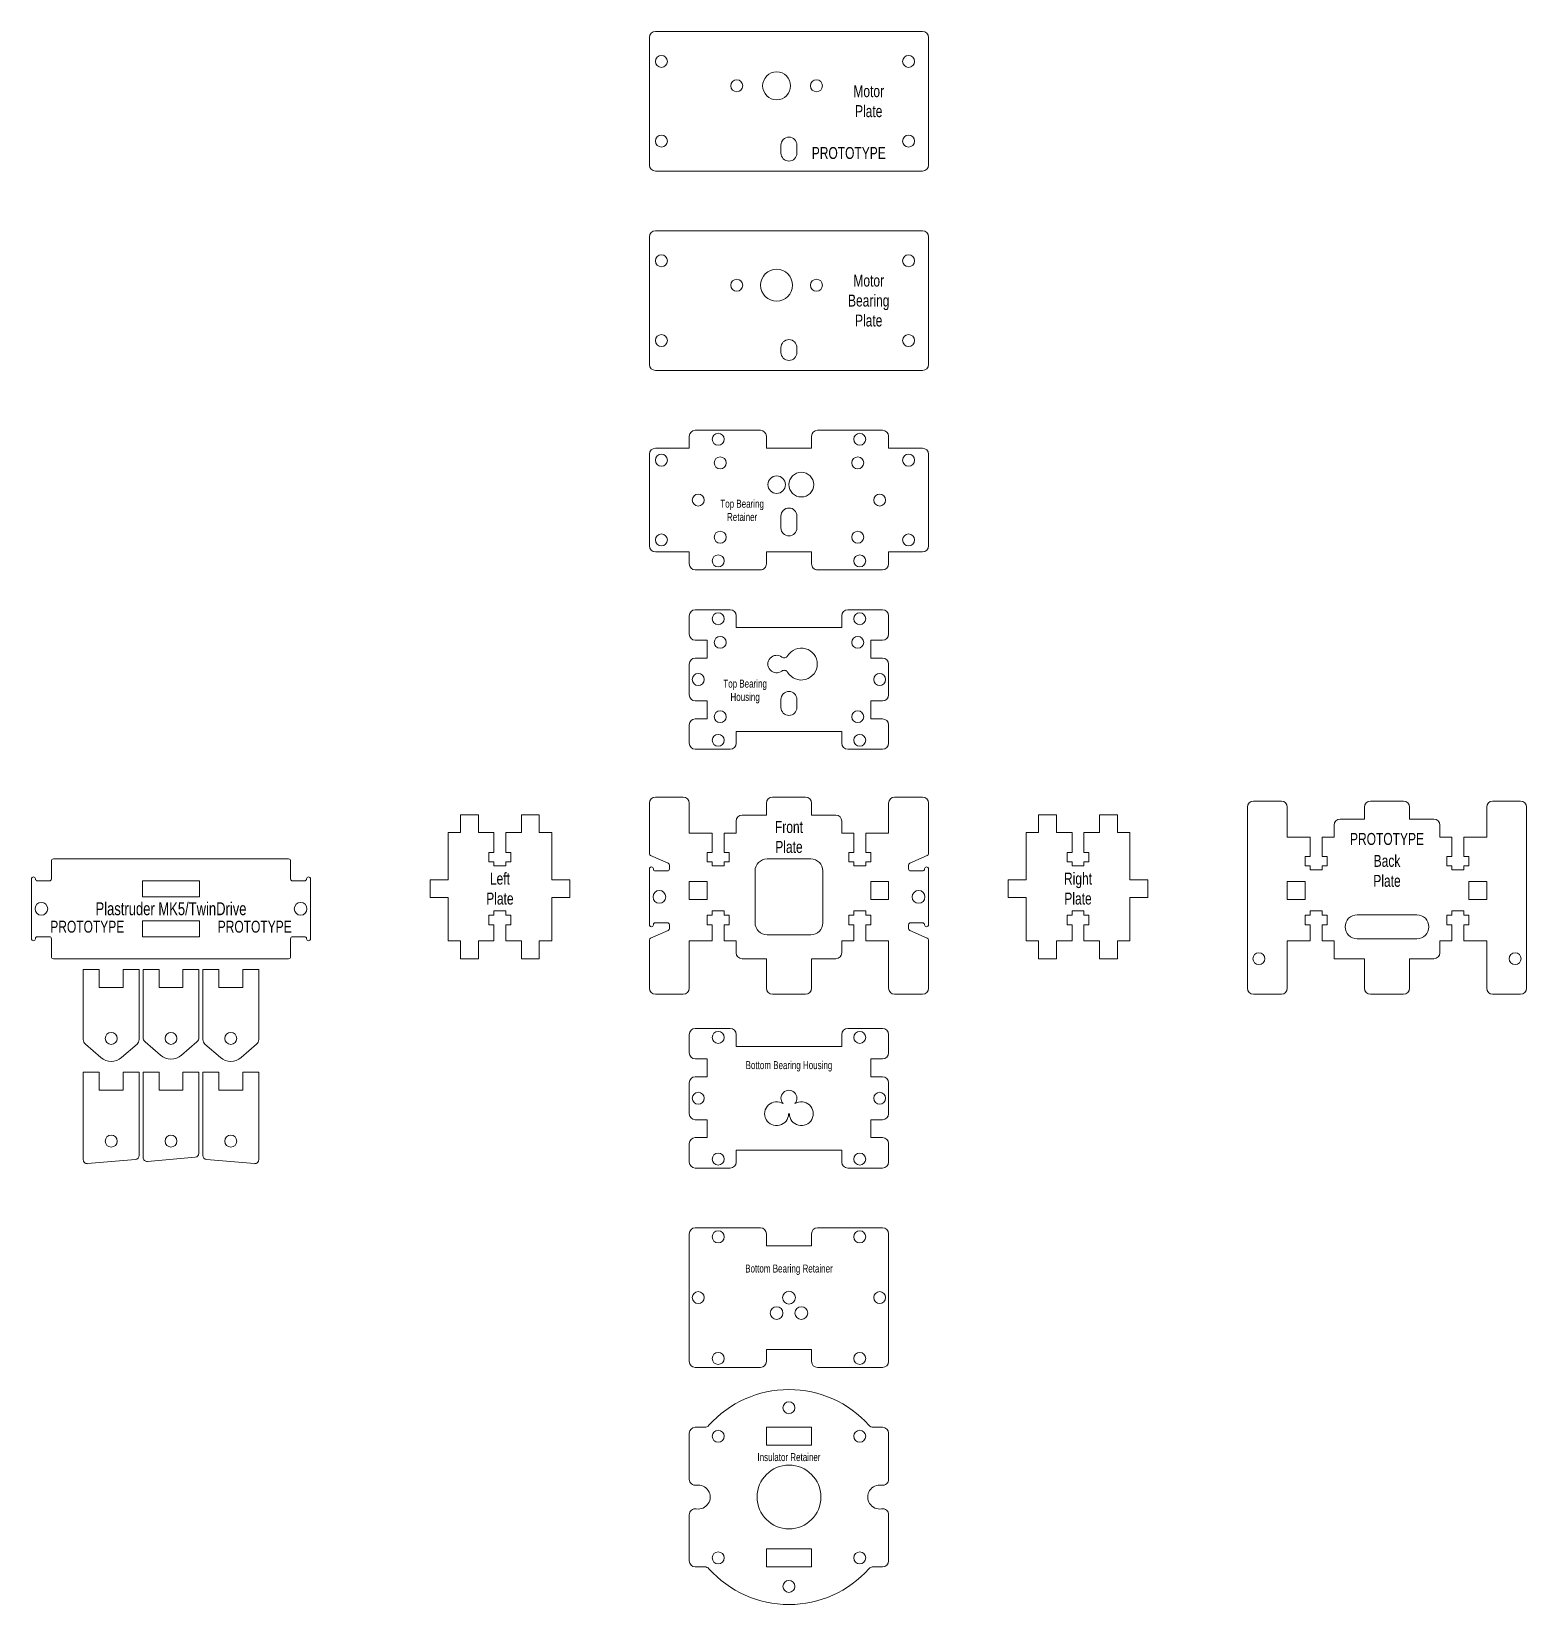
# Model space of a CAD drawing. Header units: millimetres. Extents: x -190 to 185, y -182 to 212.
import ezdxf

# ---------------------------------------------------------------- set-up
doc = ezdxf.new("R2010")
doc.units = ezdxf.units.MM
doc.layers.get('0').update_dxf_attribs({"linetype": 'CONTINUOUS', "lineweight": 0, "true_color": 0x000000})
for name, color, linetype, lineweight, true_color in [('Back Plate', 7, 'CONTINUOUS', 0, 0x000000), ('Bottom Bearing Housing', 7, 'CONTINUOUS', 0, 0x000000), ('Bottom Bearing Retainer', 7, 'CONTINUOUS', 0, 0x000000), ('Front Plate', 7, 'CONTINUOUS', 0, 0x000000), ('Idler Fork', 7, 'CONTINUOUS', 0, 0x000000), ('Insulator Retainer', 7, 'CONTINUOUS', 0, 0x000000), ('Left Plate', 7, 'CONTINUOUS', 0, 0x000000), ('Motor Plate', 7, 'CONTINUOUS', 0, 0x000000), ('Pressure Plate', 7, 'CONTINUOUS', 0, 0x000000), ('Right Plate', 7, 'CONTINUOUS', 0, 0x000000), ('Text', 1, 'CONTINUOUS', 0, 0xff0000), ('Top Bearing Housing', 7, 'CONTINUOUS', 0, 0x000000), ('Top Bearing Retainer', 7, 'CONTINUOUS', 0, 0x000000)]:
    doc.layers.add(name, color=color, linetype=linetype, lineweight=lineweight, true_color=true_color)
doc.styles.get("Standard").update_dxf_attribs({"font": 'txt', "width": 0.75})

msp = doc.modelspace()

# ---------------------------------------------------------------- linework, layer by layer
for centre in [(117.86, -20), (182.14, -20)]:
    msp.add_circle(centre, 1.5)
at = {"layer": 'Back Plate'}
for p, q in [((115, 18), (115, -27.4)), ((123.5, 19.5), (116.5, 19.5)), ((125, 10.5), (125, 18)), ((175, 18), (175, 10.5)), ((183.5, 19.5), (176.5, 19.5)), ((185, -27.4), (185, 18)), ((130.75, 10.5), (125, 10.5)), ((130.75, 10.5), (130.75, 5.65)), ((133.75, 10.5), (133.75, 5.65)), ((166.25, 10.5), (166.25, 5.65)), ((169.25, 10.5), (169.25, 5.65)), ((175, 10.5), (169.25, 10.5)), ((129.5, 5.65), (129.5, 3.25)), ((130.75, 5.65), (129.5, 5.65)), ((135, 5.65), (133.75, 5.65)), ((135, 5.65), (135, 3.25)), ((165, 5.65), (165, 3.25)), ((166.25, 5.65), (165, 5.65)), ((170.5, 5.65), (169.25, 5.65)), ((170.5, 5.65), (170.5, 3.25)), ((130.75, 3.25), (129.5, 3.25)), ((130.75, 3.25), (130.75, 2.25)), ((133.75, 2.25), (130.75, 2.25)), ((135, 3.25), (133.75, 3.25)), ((133.75, 3.25), (133.75, 2.25)), ((166.25, 3.25), (165, 3.25)), ((166.25, 3.25), (166.25, 2.25)), ((169.25, 2.25), (166.25, 2.25)), ((170.5, 3.25), (169.25, 3.25)), ((169.25, 3.25), (169.25, 2.25)), ((129.5, -0.62), (125, -0.62)), ((125, -0.62), (125, -5.13)), ((129.5, -0.62), (129.5, -5.13)), ((175, -0.62), (170.5, -0.62)), ((170.5, -0.62), (170.5, -5.13)), ((175, -0.62), (175, -5.13)), ((129.5, -5.13), (125, -5.13)), ((175, -5.13), (170.5, -5.13)), ((129.5, -9.1), (129.5, -11.5)), ((130.75, -9.1), (129.5, -9.1)), ((130.75, -11.5), (129.5, -11.5)), ((130.75, -8), (130.75, -9.1)), ((133.75, -8), (130.75, -8)), ((130.75, -11.5), (130.75, -15.5)), ((133.75, -8), (133.75, -9.1)), ((135, -9.1), (133.75, -9.1)), ((135, -11.5), (133.75, -11.5)), ((133.75, -11.5), (133.75, -15.5)), ((135, -9.1), (135, -11.5)), ((165, -9.1), (165, -11.5)), ((166.25, -9.1), (165, -9.1)), ((166.25, -11.5), (165, -11.5)), ((166.25, -8), (166.25, -9.1)), ((169.25, -8), (166.25, -8)), ((166.25, -11.5), (166.25, -15.5)), ((169.25, -8), (169.25, -9.1)), ((170.5, -9.1), (169.25, -9.1)), ((170.5, -11.5), (169.25, -11.5)), ((169.25, -11.5), (169.25, -15.5)), ((170.5, -9.1), (170.5, -11.5)), ((130.75, -15.5), (125, -15.5)), ((125, -27.4), (125, -15.5)), ((136.75, -15.5), (133.75, -15.5)), ((136.75, -15.5), (136.75, -20)), ((166.25, -15.5), (163.25, -15.5)), ((163.25, -15.5), (163.25, -18.5)), ((175, -15.5), (169.25, -15.5)), ((175, -15.5), (175, -27.4)), ((144.33, -20), (136.75, -20)), ((144.33, -20), (144.33, -27.4)), ((161.75, -20), (155.67, -20)), ((155.67, -20), (155.67, -27.4)), ((116.5, -28.9), (123.5, -28.9)), ((154.17, -28.9), (145.83, -28.9)), ((176.5, -28.9), (183.5, -28.9))]:
    msp.add_line(p, q, dxfattribs=at)
for centre, start, end in [((116.5, 18), 90, 180), ((123.5, 18), 0, 90), ((176.5, 18), 90, 180), ((183.5, 18), 0, 90), ((161.75, -18.5), 270, 0), ((116.5, -27.4), 180, 270), ((123.5, -27.4), 270, 0), ((145.83, -27.4), 180, 270), ((154.17, -27.4), 270, 0), ((176.5, -27.4), 180, 270), ((183.5, -27.4), 270, 0)]:
    msp.add_arc(centre, 1.5, start, end, dxfattribs=at)
at = {"layer": 'Bottom Bearing Housing'}
for p, q in [((-25, -39), (-25, -43.63)), ((-23.5, -37.5), (-14.75, -37.5)), ((-13.25, -39), (-13.25, -42)), ((13.25, -39), (13.25, -42)), ((14.75, -37.5), (23.5, -37.5)), ((25, -39), (25, -43.63)), ((-13.25, -42), (13.25, -42)), ((-5.67, -42), (5.67, -42)), ((-23.5, -45.13), (-20.5, -45.13)), ((-20.5, -45.13), (-20.5, -49.63)), ((20.5, -45.13), (20.5, -49.63)), ((23.5, -45.13), (20.5, -45.13)), ((-25, -51.13), (-25, -58.88)), ((-20.5, -49.63), (-23.5, -49.63)), ((20.5, -49.63), (23.5, -49.63)), ((25, -51.13), (25, -58.88)), ((-20.5, -60.38), (-23.5, -60.38)), ((-20.5, -64.88), (-20.5, -60.38)), ((20.5, -64.88), (20.5, -60.38)), ((20.5, -60.38), (23.5, -60.38)), ((-25, -66.38), (-25, -71)), ((-23.5, -64.88), (-20.5, -64.88)), ((23.5, -64.88), (20.5, -64.88)), ((25, -66.38), (25, -71)), ((-13.25, -68), (13.25, -68)), ((-13.25, -71), (-13.25, -68)), ((13.25, -68), (13.25, -71)), ((-23.5, -72.5), (-14.75, -72.5)), ((14.75, -72.5), (23.5, -72.5))]:
    msp.add_line(p, q, dxfattribs=at)
for centre in [(-17.75, -39.75), (17.75, -39.75), (-22.75, -55), (22.75, -55), (-17.75, -70.25), (17.75, -70.25)]:
    msp.add_circle(centre, 1.5, dxfattribs=at)
for centre, radius, start, end in [((-23.5, -39), 1.5, 90, 180), ((-14.75, -39), 1.5, 0, 90), ((14.75, -39), 1.5, 90, 180), ((23.5, -39), 1.5, 0, 90), ((-23.5, -43.63), 1.5, 180, 270), ((23.5, -43.63), 1.5, 270, 0), ((-23.5, -51.13), 1.5, 90, 180), ((23.5, -51.13), 1.5, 0, 90), ((0, -55), 2, 317.4705, 222.5295), ((-23.5, -58.88), 1.5, 180, 270), ((-3.1, -58.87), 3, 57.1769, 0), ((3.1, -58.87), 3, 180, 122.8231), ((23.5, -58.88), 1.5, 270, 0), ((-23.5, -66.38), 1.5, 90, 180), ((23.5, -66.38), 1.5, 0, 90), ((-23.5, -71), 1.5, 180, 270), ((-14.75, -71), 1.5, 270, 0), ((14.75, -71), 1.5, 180, 270), ((23.5, -71), 1.5, 270, 0)]:
    msp.add_arc(centre, radius, start, end, dxfattribs=at)
at = {"layer": 'Bottom Bearing Retainer'}
for p, q in [((-25, -89), (-25, -121)), ((-23.5, -87.5), (-7.17, -87.5)), ((-5.67, -89), (-5.67, -92)), ((5.67, -89), (5.67, -92)), ((7.17, -87.5), (23.5, -87.5)), ((25, -89), (25, -121)), ((-5.67, -92), (5.67, -92)), ((-5.67, -92), (5.67, -92)), ((-5.67, -118), (5.67, -118)), ((-5.67, -121), (-5.67, -118)), ((5.67, -118), (5.67, -121)), ((-23.5, -122.5), (-7.17, -122.5)), ((7.17, -122.5), (23.5, -122.5)), ((-5.67, -137.5), (-5.67, -142)), ((5.67, -137.5), (5.67, -142)), ((-5.67, -142), (5.67, -142)), ((-5.67, -142), (5.67, -142)), ((-5.67, -168), (5.67, -168)), ((-5.67, -172.5), (-5.67, -168)), ((5.67, -168), (5.67, -172.5))]:
    msp.add_line(p, q, dxfattribs=at)
for centre, radius in [((-17.75, -89.75), 1.5), ((17.75, -89.75), 1.5), ((-22.75, -105), 1.5), ((0, -105), 1.6), ((22.75, -105), 1.5), ((-3.1, -108.87), 1.6), ((3.1, -108.87), 1.6), ((-17.75, -120.25), 1.5), ((17.75, -120.25), 1.5)]:
    msp.add_circle(centre, radius, dxfattribs=at)
for centre, start, end in [((-23.5, -89), 90, 180), ((-7.17, -89), 0, 90), ((7.17, -89), 90, 180), ((23.5, -89), 0, 90), ((-23.5, -121), 180, 270), ((-7.17, -121), 270, 0), ((7.17, -121), 180, 270), ((23.5, -121), 270, 0)]:
    msp.add_arc(centre, 1.5, start, end, dxfattribs=at)
at = {"layer": 'Front Plate'}
for p, q in [((-33.5, 20.5), (-26.5, 20.5)), ((-4.17, 20.5), (4.17, 20.5)), ((26.5, 20.5), (33.5, 20.5)), ((-35, 6.32), (-35, 19)), ((-25, 19), (-25, 11.5)), ((-11.75, 16), (-5.67, 16)), ((-5.67, 19), (-5.67, 16)), ((5.67, 19), (5.67, 16)), ((5.67, 16), (11.75, 16)), ((25, 11.5), (25, 19)), ((35, 6.32), (35, 19)), ((144.33, 18), (144.33, 15)), ((145.83, 19.5), (154.17, 19.5)), ((155.67, 18), (155.67, 15)), ((-13.25, 14.5), (-13.25, 11.5)), ((13.25, 14.5), (13.25, 11.5)), ((136.75, 13.5), (136.75, 10.5)), ((138.25, 15), (144.33, 15)), ((155.67, 15), (161.75, 15)), ((163.25, 13.5), (163.25, 10.5)), ((-25, 11.5), (-19.25, 11.5)), ((-19.25, 11.5), (-19.25, 6.65)), ((-16.25, 11.5), (-13.25, 11.5)), ((-16.25, 11.5), (-16.25, 6.65)), ((13.25, 11.5), (16.25, 11.5)), ((16.25, 11.5), (16.25, 6.65)), ((19.25, 11.5), (25, 11.5)), ((19.25, 11.5), (19.25, 6.65)), ((133.75, 10.5), (136.75, 10.5)), ((163.25, 10.5), (166.25, 10.5)), ((-185, 0), (-185, 4.5)), ((-125, 0), (-125, 4.5)), ((-30.3, 3.91), (-34.7, 5.87)), ((-20.5, 6.65), (-20.5, 4.25)), ((-20.5, 6.65), (-19.25, 6.65)), ((-20.5, 4.25), (-19.25, 4.25)), ((-19.25, 4.25), (-19.25, 3.25)), ((-16.25, 6.65), (-15, 6.65)), ((-16.25, 4.25), (-15, 4.25)), ((-16.25, 4.25), (-16.25, 3.25)), ((-15, 6.65), (-15, 4.25)), ((5.5, 5), (-5.5, 5)), ((15, 6.65), (15, 4.25)), ((15, 6.65), (16.25, 6.65)), ((15, 4.25), (16.25, 4.25)), ((16.25, 4.25), (16.25, 3.25)), ((19.25, 6.65), (20.5, 6.65)), ((19.25, 4.25), (20.5, 4.25)), ((19.25, 4.25), (19.25, 3.25)), ((20.5, 6.65), (20.5, 4.25)), ((30.3, 3.91), (34.7, 5.87)), ((-35, 2.5), (-35, -11.5)), ((-34, 2.5), (-34, 2.5)), ((-30.5, 2), (-33.5, 2)), ((-30, 2.5), (-30, 3.45)), ((-30, 2.5), (-30, 2.5)), ((-19.25, 3.25), (-16.25, 3.25)), ((-8.5, -11), (-8.5, 2)), ((8.5, 2), (8.5, -11)), ((16.25, 3.25), (19.25, 3.25)), ((30, 2.5), (30, 3.45)), ((30, 2.5), (30, 2.5)), ((30.5, 2), (33.5, 2)), ((34, 2.5), (34, 2.5)), ((35, 2.5), (35, -11.5)), ((-25, -0.62), (-25, -5.13)), ((-25, -0.62), (-20.5, -0.62)), ((-20.5, -0.62), (-20.5, -5.13)), ((20.5, -0.62), (20.5, -5.13)), ((20.5, -0.62), (25, -0.62)), ((25, -0.62), (25, -5.13)), ((-25, -5.13), (-20.5, -5.13)), ((20.5, -5.13), (25, -5.13)), ((-34, -11.5), (-34, -11.5)), ((-30.5, -11), (-33.5, -11)), ((-30, -11.5), (-30, -11.5)), ((-30, -11.5), (-30, -12.45)), ((-20.5, -9.1), (-20.5, -11.5)), ((-20.5, -9.1), (-19.25, -9.1)), ((-20.5, -11.5), (-19.25, -11.5)), ((-19.25, -8), (-19.25, -9.1)), ((-19.25, -8), (-16.25, -8)), ((-19.25, -11.5), (-19.25, -15.5)), ((-16.25, -8), (-16.25, -9.1)), ((-16.25, -9.1), (-15, -9.1)), ((-16.25, -11.5), (-15, -11.5)), ((-16.25, -11.5), (-16.25, -15.5)), ((-15, -9.1), (-15, -11.5)), ((15, -9.1), (15, -11.5)), ((15, -9.1), (16.25, -9.1)), ((15, -11.5), (16.25, -11.5)), ((16.25, -8), (16.25, -9.1)), ((16.25, -8), (19.25, -8)), ((16.25, -11.5), (16.25, -15.5)), ((19.25, -8), (19.25, -9.1)), ((19.25, -9.1), (20.5, -9.1)), ((19.25, -11.5), (20.5, -11.5)), ((19.25, -11.5), (19.25, -15.5)), ((20.5, -9.1), (20.5, -11.5)), ((30, -11.5), (30, -11.5)), ((30, -11.5), (30, -12.45)), ((30.5, -11), (33.5, -11)), ((34, -11.5), (34, -11.5)), ((157.5, -9), (142.5, -9)), ((-185, -15), (-185, -19.5)), ((-125, -15), (-125, -19.5)), ((-35, -27.4), (-35, -15.32)), ((-30.3, -12.91), (-34.7, -14.87)), ((-25, -15.5), (-19.25, -15.5)), ((-25, -15.5), (-25, -27.4)), ((-16.25, -15.5), (-13.25, -15.5)), ((-13.25, -15.5), (-13.25, -18.5)), ((5.5, -14), (-5.5, -14)), ((13.25, -15.5), (16.25, -15.5)), ((13.25, -15.5), (13.25, -18.5)), ((19.25, -15.5), (25, -15.5)), ((25, -27.4), (25, -15.5)), ((30.3, -12.91), (34.7, -14.87)), ((35, -27.4), (35, -15.32)), ((157.5, -15), (142.5, -15)), ((-11.75, -20), (-5.67, -20)), ((-5.67, -20), (-5.67, -27.4)), ((5.67, -20), (11.75, -20)), ((5.67, -20), (5.67, -27.4)), ((-26.5, -28.9), (-33.5, -28.9)), ((-4.17, -28.9), (4.17, -28.9)), ((33.5, -28.9), (26.5, -28.9)), ((-175.91, -71.4), (-163.91, -70.36)), ((-160.91, -70.84), (-148.91, -69.79)), ((-146.09, -70.36), (-134.09, -71.4))]:
    msp.add_line(p, q, dxfattribs=at)
for centre, radius, start, end in [((3.1, 53.87), 4, 210.9, 149.1), ((-33.5, 19), 1.5, 90, 180), ((-26.5, 19), 1.5, 0, 90), ((-4.17, 19), 1.5, 90, 180), ((4.17, 19), 1.5, 0, 90), ((26.5, 19), 1.5, 90, 180), ((33.5, 19), 1.5, 0, 90), ((-11.75, 14.5), 1.5, 90, 180), ((11.75, 14.5), 1.5, 0, 90), ((145.83, 18), 1.5, 90, 180), ((154.17, 18), 1.5, 0, 90), ((138.25, 13.5), 1.5, 90, 180), ((161.75, 13.5), 1.5, 0, 90), ((-184.5, 4.5), 0.5, 90, 180), ((-125.5, 4.5), 0.5, 360, 90), ((-34.5, 6.32), 0.5, 180, 246.0375), ((-5.5, 2), 3, 90, 180), ((5.5, 2), 3, 0, 90), ((34.5, 6.32), 0.5, 293.9625, 360), ((-34.5, 2.5), 0.5, 360, 180), ((-33.5, 2.5), 0.5, 180, 270), ((-30.5, 2.5), 0.5, 270, 360), ((-30.5, 3.45), 0.5, 360, 66.0375), ((30.5, 3.45), 0.5, 113.9625, 180), ((30.5, 2.5), 0.5, 180, 270), ((33.5, 2.5), 0.5, 270, 360), ((34.5, 2.5), 0.5, 360, 180), ((-34.5, -11.5), 0.5, 180, 0), ((-33.5, -11.5), 0.5, 90, 180), ((-30.5, -11.5), 0.5, 0, 90), ((-5.5, -11), 3, 180, 270), ((5.5, -11), 3, 270, 360), ((30.5, -11.5), 0.5, 90, 180), ((33.5, -11.5), 0.5, 360, 90), ((34.5, -11.5), 0.5, 180, 360), ((142.5, -12), 3, 90, 180), ((157.5, -12), 3, 0, 90), ((-34.5, -15.32), 0.5, 113.9625, 180), ((-30.5, -12.45), 0.5, 293.9625, 0), ((30.5, -12.45), 0.5, 180, 246.0375), ((34.5, -15.32), 0.5, 360, 66.0375), ((142.5, -12), 3, 180, 270), ((157.5, -12), 3, 270, 0), ((-184.5, -19.5), 0.5, 180, 270), ((-125.5, -19.5), 0.5, 270, 360), ((-11.75, -18.5), 1.5, 180, 270), ((11.75, -18.5), 1.5, 270, 0), ((-33.5, -27.4), 1.5, 180, 270), ((-26.5, -27.4), 1.5, 270, 0), ((-4.17, -27.4), 1.5, 180, 270), ((4.17, -27.4), 1.5, 270, 0), ((26.5, -27.4), 1.5, 180, 270), ((33.5, -27.4), 1.5, 270, 0), ((-176, -70.41), 1, 180, 275), ((-164, -69.36), 1, 275, 0), ((-161, -69.84), 1, 180, 275), ((-149, -68.79), 1, 275, 0), ((-146, -69.36), 1, 180, 265), ((-134, -70.41), 1, 265, 0), ((-23.5, -150.56), 1.5, 180, 279.5941), ((23.5, -150.56), 1.5, 260.4059, 0), ((-23.5, -159.44), 1.5, 80.4059, 180), ((23.5, -159.44), 1.5, 0, 99.5941)]:
    msp.add_arc(centre, radius, start, end, dxfattribs=at)
at = {"layer": 'Idler Fork'}
for p, q in [((-177, -22.75), (-173, -22.75)), ((-177, -40.31), (-177, -22.75)), ((-173, -22.75), (-173, -27.25)), ((-167, -27.25), (-167, -22.75)), ((-167, -22.75), (-163, -22.75)), ((-163, -22.75), (-163, -40.31)), ((-162, -22.75), (-158, -22.75)), ((-162, -39.74), (-162, -22.75)), ((-158, -22.75), (-158, -27.25)), ((-152, -27.25), (-152, -22.75)), ((-152, -22.75), (-148, -22.75)), ((-148, -22.75), (-148, -39.74)), ((-143, -22.75), (-147, -22.75)), ((-147, -22.75), (-147, -40.31)), ((-143, -27.25), (-143, -22.75)), ((-137, -22.75), (-137, -27.25)), ((-133, -22.75), (-137, -22.75)), ((-133, -40.31), (-133, -22.75)), ((-173, -27.25), (-167, -27.25)), ((-158, -27.25), (-152, -27.25)), ((-137, -27.25), (-143, -27.25)), ((-172.61, -44.78), (-176.48, -41.44)), ((-167.39, -44.78), (-163.52, -41.44)), ((-157.61, -44.21), (-161.48, -40.88)), ((-152.39, -44.21), (-148.52, -40.88)), ((-142.61, -44.78), (-146.48, -41.44)), ((-137.39, -44.78), (-133.52, -41.44)), ((-177, -48.5), (-173, -48.5)), ((-177, -70.41), (-177, -48.5)), ((-173, -48.5), (-173, -53)), ((-167, -53), (-167, -48.5)), ((-167, -48.5), (-163, -48.5)), ((-163, -48.5), (-163, -69.36)), ((-162, -48.5), (-158, -48.5)), ((-162, -69.84), (-162, -48.5)), ((-158, -48.5), (-158, -53)), ((-152, -53), (-152, -48.5)), ((-152, -48.5), (-148, -48.5)), ((-148, -48.5), (-148, -68.79)), ((-143, -48.5), (-147, -48.5)), ((-147, -48.5), (-147, -69.36)), ((-143, -53), (-143, -48.5)), ((-137, -48.5), (-137, -53)), ((-133, -48.5), (-137, -48.5)), ((-133, -70.41), (-133, -48.5)), ((-173, -53), (-167, -53)), ((-158, -53), (-152, -53)), ((-137, -53), (-143, -53))]:
    msp.add_line(p, q, dxfattribs=at)
for centre in [(-170, -41.75), (-155, -41.18), (-140, -41.75)]:
    msp.add_arc(centre, 4, 229.2188, 310.7812, dxfattribs=at)
at = {"layer": 'Insulator Retainer'}
for p, q in [((-23.5, -137.5), (-21.18, -137.5)), ((-5.67, -137.5), (5.67, -137.5)), ((21.18, -137.5), (23.5, -137.5)), ((-25, -139), (-25, -150.56)), ((25, -139), (25, -150.56)), ((-25, -159.44), (-25, -171)), ((25, -159.44), (25, -171)), ((-23.5, -172.5), (-21.18, -172.5)), ((-5.67, -172.5), (5.67, -172.5)), ((21.18, -172.5), (23.5, -172.5))]:
    msp.add_line(p, q, dxfattribs=at)
for centre, radius in [((0, -132.6), 1.5), ((-17.75, -139.75), 1.5), ((17.75, -139.75), 1.5), ((0, -155), 8), ((-17.75, -170.25), 1.5), ((17.75, -170.25), 1.5), ((0, -177.4), 1.5)]:
    msp.add_circle(centre, radius, dxfattribs=at)
for centre, radius, start, end in [((0, -155), 26.95, 41.8938, 138.1062), ((-23.5, -139), 1.5, 90, 180), ((-21.18, -136), 1.5, 270, 318.1062), ((21.18, -136), 1.5, 221.8938, 270), ((23.5, -139), 1.5, 0, 90), ((-22.75, -155), 3, 260.4059, 99.5941), ((22.75, -155), 3, 80.4059, 279.5941), ((-23.5, -171), 1.5, 180, 270), ((-21.18, -174), 1.5, 41.8938, 90), ((0, -155), 26.95, 221.8938, 318.1062), ((21.18, -174), 1.5, 90, 138.1062), ((23.5, -171), 1.5, 270, 0)]:
    msp.add_arc(centre, radius, start, end, dxfattribs=at)
at = {"layer": 'Left Plate'}
for p, q in [((-82.38, 11.6), (-82.38, 16.1)), ((-82.38, 16.1), (-77.88, 16.1)), ((-77.88, 16.1), (-77.88, 11.6)), ((-62.62, 16.1), (-67.12, 16.1)), ((-67.12, 16.1), (-67.12, 11.6)), ((-62.62, 11.6), (-62.62, 16.1)), ((-85.5, -0.2), (-85.5, 11.6)), ((-82.38, 11.6), (-85.5, 11.6)), ((-74, 11.6), (-77.88, 11.6)), ((-74, 11.6), (-77.88, 11.6)), ((-74, 11.6), (-74, 6.65)), ((-67.12, 11.6), (-71, 11.6)), ((-67.12, 11.6), (-71, 11.6)), ((-71, 11.6), (-71, 6.65)), ((-59.5, 11.6), (-62.62, 11.6)), ((-59.5, -0.2), (-59.5, 11.6)), ((-75.25, 6.65), (-75.25, 4.25)), ((-75.25, 6.65), (-74, 6.65)), ((-75.25, 4.25), (-74, 4.25)), ((-74, 4.25), (-74, 3.25)), ((-71, 6.65), (-69.75, 6.65)), ((-71, 4.25), (-69.75, 4.25)), ((-71, 4.25), (-71, 3.25)), ((-69.75, 6.65), (-69.75, 4.25)), ((-74, 3.25), (-71, 3.25)), ((-90, -0.2), (-85.5, -0.2)), ((-90, -4.7), (-90, -0.2)), ((-59.5, -0.2), (-55, -0.2)), ((-55, -4.7), (-55, -0.2)), ((-90, -4.7), (-85.5, -4.7)), ((-85.5, -15.5), (-85.5, -4.7)), ((-55, -4.7), (-59.5, -4.7)), ((-59.5, -15.5), (-59.5, -4.7)), ((-75.25, -9.1), (-75.25, -11.5)), ((-75.25, -9.1), (-74, -9.1)), ((-75.25, -11.5), (-74, -11.5)), ((-74, -8), (-74, -9.1)), ((-74, -8), (-71, -8)), ((-74, -11.5), (-74, -15.5)), ((-71, -8), (-71, -9.1)), ((-71, -9.1), (-69.75, -9.1)), ((-71, -11.5), (-69.75, -11.5)), ((-71, -11.5), (-71, -15.5)), ((-69.75, -9.1), (-69.75, -11.5)), ((-82.38, -15.5), (-85.5, -15.5)), ((-82.38, -15.5), (-82.38, -20)), ((-77.88, -20), (-77.88, -15.5)), ((-74, -15.5), (-77.88, -15.5)), ((-74, -15.5), (-77.88, -15.5)), ((-67.12, -15.5), (-71, -15.5)), ((-67.12, -15.5), (-71, -15.5)), ((-67.12, -20), (-67.12, -15.5)), ((-62.62, -15.5), (-62.62, -20)), ((-59.5, -15.5), (-62.62, -15.5)), ((-82.38, -20), (-77.88, -20)), ((-62.62, -20), (-67.12, -20))]:
    msp.add_line(p, q, dxfattribs=at)
at = {"layer": 'Motor Plate'}
for p, q in [((-35, 211), (-35, 179)), ((33.5, 212.5), (-33.5, 212.5)), ((35, 211), (35, 179)), ((-33.5, 177.5), (33.5, 177.5)), ((33.5, 162.5), (-33.5, 162.5)), ((-35, 161), (-35, 129)), ((35, 161), (35, 129)), ((-33.5, 127.5), (33.5, 127.5)), ((-0.1, -58.87), (0.1, -58.87))]:
    msp.add_line(p, q, dxfattribs=at)
for centre, radius in [((-32, 205), 1.5), ((30, 205), 1.5), ((-3.1, 198.87), 3.5), ((-13.1, 198.87), 1.5), ((6.9, 198.87), 1.5), ((-32, 185), 1.5), ((30, 185), 1.5), ((-32, 155), 1.5), ((30, 155), 1.5), ((-13.1, 148.87), 1.5), ((-3.1, 148.87), 4), ((6.9, 148.87), 1.5), ((-32, 135), 1.5), ((30, 135), 1.5)]:
    msp.add_circle(centre, radius, dxfattribs=at)
for centre, start, end in [((-33.5, 211), 90, 180), ((33.5, 211), 0, 90), ((-33.5, 179), 180, 270), ((33.5, 179), 270, 0), ((-33.5, 161), 90, 180), ((33.5, 161), 0, 90), ((-33.5, 129), 180, 270), ((33.5, 129), 270, 0)]:
    msp.add_arc(centre, 1.5, start, end, dxfattribs=at)
at = {"layer": 'Pressure Plate'}
for p, q in [((-125.5, 5), (-184.5, 5)), ((-190, 0), (-190, -15)), ((-120, 0), (-120, -15)), ((-189, 0), (-189, 0)), ((-185.5, -0.5), (-188.5, -0.5)), ((-185, 0), (-185, 0)), ((-162.13, -0.5), (-162.13, -4.5)), ((-162.13, -0.5), (-147.88, -0.5)), ((-147.88, -0.5), (-147.88, -4.5)), ((-125, 0), (-125, 0)), ((-124.5, -0.5), (-121.5, -0.5)), ((-121, 0), (-121, 0)), ((-162.13, -4.5), (-147.88, -4.5)), ((-162.13, -10.5), (-162.13, -14.5)), ((-162.13, -10.5), (-147.88, -10.5)), ((-147.88, -10.5), (-147.88, -14.5)), ((-189, -15), (-189, -15)), ((-185.5, -14.5), (-188.5, -14.5)), ((-185, -15), (-185, -15)), ((-162.13, -14.5), (-147.88, -14.5)), ((-125, -15), (-125, -15)), ((-124.5, -14.5), (-121.5, -14.5)), ((-121, -15), (-121, -15)), ((-184.5, -20), (-125.5, -20))]:
    msp.add_line(p, q, dxfattribs=at)
for centre, radius in [((-32.5, -4.5), 1.6), ((32.5, -4.5), 1.6), ((-187.5, -7.5), 1.6), ((-122.5, -7.5), 1.6), ((-170, -40), 1.5), ((-155, -40), 1.5), ((-140, -40), 1.5), ((-170, -65.75), 1.5), ((-155, -65.75), 1.5), ((-140, -65.75), 1.5)]:
    msp.add_circle(centre, radius, dxfattribs=at)
for centre, start, end in [((-189.5, 0), 0, 180), ((-120.5, 0), 360, 180), ((-188.5, 0), 180, 270), ((-185.5, 0), 270, 0), ((-124.5, 0), 180, 270), ((-121.5, 0), 270, 360), ((-189.5, -15), 180, 360), ((-188.5, -15), 90, 180), ((-185.5, -15), 360, 90), ((-124.5, -15), 90, 180), ((-121.5, -15), 360, 90), ((-120.5, -15), 180, 360)]:
    msp.add_arc(centre, 0.5, start, end, dxfattribs=at)
at = {"layer": 'Right Plate'}
for p, q in [((62.62, 11.6), (62.62, 16.1)), ((62.62, 16.1), (67.12, 16.1)), ((67.12, 16.1), (67.12, 11.6)), ((82.37, 16.1), (77.87, 16.1)), ((77.87, 16.1), (77.87, 11.6)), ((82.37, 11.6), (82.37, 16.1)), ((59.5, -0.2), (59.5, 11.6)), ((59.5, 11.6), (62.62, 11.6)), ((67.12, 11.6), (71, 11.6)), ((67.12, 11.6), (71, 11.6)), ((71, 11.6), (71, 6.65)), ((74, 11.6), (77.87, 11.6)), ((74, 11.6), (74, 6.65)), ((74, 11.6), (77.87, 11.6)), ((82.37, 11.6), (85.5, 11.6)), ((85.5, -0.2), (85.5, 11.6)), ((69.75, 6.65), (69.75, 4.25)), ((71, 6.65), (69.75, 6.65)), ((71, 4.25), (69.75, 4.25)), ((71, 4.25), (71, 3.25)), ((75.25, 6.65), (74, 6.65)), ((75.25, 4.25), (74, 4.25)), ((74, 4.25), (74, 3.25)), ((75.25, 6.65), (75.25, 4.25)), ((74, 3.25), (71, 3.25)), ((55, -4.7), (55, -0.2)), ((59.5, -0.2), (55, -0.2)), ((90, -0.2), (85.5, -0.2)), ((90, -4.7), (90, -0.2)), ((55, -4.7), (59.5, -4.7)), ((59.5, -15.5), (59.5, -4.7)), ((90, -4.7), (85.5, -4.7)), ((85.5, -15.5), (85.5, -4.7)), ((69.75, -9.1), (69.75, -11.5)), ((71, -9.1), (69.75, -9.1)), ((71, -11.5), (69.75, -11.5)), ((71, -8), (71, -9.1)), ((74, -8), (71, -8)), ((71, -11.5), (71, -15.5)), ((74, -8), (74, -9.1)), ((75.25, -9.1), (74, -9.1)), ((75.25, -11.5), (74, -11.5)), ((74, -11.5), (74, -15.5)), ((75.25, -9.1), (75.25, -11.5)), ((59.5, -15.5), (62.62, -15.5)), ((62.62, -15.5), (62.62, -20)), ((67.12, -20), (67.12, -15.5)), ((67.12, -15.5), (71, -15.5)), ((67.12, -15.5), (71, -15.5)), ((74, -15.5), (77.87, -15.5)), ((74, -15.5), (77.87, -15.5)), ((77.87, -20), (77.87, -15.5)), ((82.37, -15.5), (82.37, -20)), ((82.37, -15.5), (85.5, -15.5)), ((62.62, -20), (67.12, -20)), ((82.37, -20), (77.87, -20))]:
    msp.add_line(p, q, dxfattribs=at)
at = {"layer": 'Top Bearing Housing'}
for p, q in [((-2, 184), (-2, 182)), ((2, 184), (2, 182)), ((-2, 133.22), (-2, 132)), ((2, 133.22), (2, 132)), ((-2, 91), (-2, 88)), ((2, 91), (2, 88)), ((-23.5, 67.5), (-14.75, 67.5)), ((14.75, 67.5), (23.5, 67.5)), ((-25, 66), (-25, 61.37)), ((-13.25, 66), (-13.25, 63)), ((13.25, 63), (13.25, 66)), ((25, 66), (25, 61.37)), ((-23.5, 59.87), (-20.5, 59.87)), ((-20.5, 59.87), (-20.5, 55.38)), ((-13.25, 63), (13.25, 63)), ((20.5, 59.87), (20.5, 55.38)), ((23.5, 59.87), (20.5, 59.87)), ((-20.5, 55.38), (-23.5, 55.38)), ((20.5, 55.38), (23.5, 55.38)), ((-25, 53.88), (-25, 46.13)), ((25, 53.88), (25, 46.13)), ((-20.5, 44.63), (-23.5, 44.63)), ((-20.5, 40.13), (-20.5, 44.63)), ((-2, 45), (-2, 43)), ((2, 45), (2, 43)), ((20.5, 40.13), (20.5, 44.63)), ((20.5, 44.63), (23.5, 44.63)), ((-23.5, 40.13), (-20.5, 40.13)), ((23.5, 40.13), (20.5, 40.13)), ((-25, 38.63), (-25, 34)), ((-13.25, 37), (13.25, 37)), ((-13.25, 34), (-13.25, 37)), ((-5.67, 37), (5.67, 37)), ((13.25, 34), (13.25, 37)), ((25, 38.63), (25, 34)), ((-23.5, 32.5), (-14.75, 32.5)), ((14.75, 32.5), (23.5, 32.5))]:
    msp.add_line(p, q, dxfattribs=at)
for centre in [(-17.75, 65.25), (17.75, 65.25), (-22.75, 50), (22.75, 50), (-17.75, 34.75), (17.75, 34.75)]:
    msp.add_circle(centre, 1.5, dxfattribs=at)
for centre, radius, start, end in [((0, 184), 2, 0, 180), ((0, 182), 2, 180, 0), ((0, 133.22), 2, 0, 180), ((0, 132), 2, 180, 0), ((0, 91), 2, 0, 180), ((0, 88), 2, 180, 0), ((-23.5, 66), 1.5, 90, 180), ((-14.75, 66), 1.5, 0, 90), ((14.75, 66), 1.5, 90, 180), ((23.5, 66), 1.5, 0, 90), ((-23.5, 61.37), 1.5, 180, 270), ((23.5, 61.37), 1.5, 270, 0), ((-23.5, 53.88), 1.5, 90, 180), ((3.1, 53.87), 4, 210.9, 149.1), ((23.5, 53.88), 1.5, 0, 90), ((-23.5, 46.13), 1.5, 180, 270), ((0, 45), 2, 0, 180), ((23.5, 46.13), 1.5, 270, 0), ((-23.5, 38.63), 1.5, 90, 180), ((0, 43), 2, 180, 0), ((23.5, 38.63), 1.5, 0, 90), ((-23.5, 34), 1.5, 180, 270), ((-14.75, 34), 1.5, 270, 0), ((14.75, 34), 1.5, 180, 270), ((23.5, 34), 1.5, 270, 0), ((-175.5, -40.31), 1.5, 180, 229.2188), ((-164.5, -40.31), 1.5, 310.7812, 0), ((-160.5, -39.74), 1.5, 180, 229.2188), ((-149.5, -39.74), 1.5, 310.7812, 0), ((-145.5, -40.31), 1.5, 180, 229.2188), ((-134.5, -40.31), 1.5, 310.7812, 0)]:
    msp.add_arc(centre, radius, start, end, dxfattribs=at)
at = {"layer": 'Top Bearing Retainer'}
for p, q in [((-25, 111), (-25, 108)), ((-23.5, 112.5), (-7.17, 112.5)), ((-5.67, 111), (-5.67, 108)), ((5.67, 111), (5.67, 108)), ((7.17, 112.5), (23.5, 112.5)), ((25, 111), (25, 108)), ((-25, 108), (-33.5, 108)), ((-5.67, 108), (5.67, 108)), ((25, 108), (33.5, 108)), ((-35, 83.5), (-35, 106.5)), ((35, 83.5), (35, 106.5)), ((-33.5, 82), (-25, 82)), ((-25, 82), (-25, 79)), ((-5.67, 82), (5.67, 82)), ((-5.67, 82), (-5.67, 79)), ((5.67, 82), (5.67, 79)), ((25, 82), (25, 79)), ((33.5, 82), (25, 82)), ((-23.5, 77.5), (-7.17, 77.5)), ((7.17, 77.5), (23.5, 77.5))]:
    msp.add_line(p, q, dxfattribs=at)
for centre, radius in [((-17.75, 110.25), 1.5), ((17.75, 110.25), 1.5), ((-32, 105), 1.5), ((-17.25, 104.32), 1.5), ((17.25, 104.32), 1.5), ((30, 105), 1.5), ((-3.1, 98.87), 2.2), ((3.1, 98.87), 3.1), ((-22.75, 95), 1.5), ((22.75, 95), 1.5), ((-17.25, 85.68), 1.5), ((17.25, 85.68), 1.5), ((-32, 85), 1.5), ((30, 85), 1.5), ((-17.75, 79.75), 1.5), ((17.75, 79.75), 1.5), ((-17.25, 59.32), 1.5), ((17.25, 59.32), 1.5), ((-17.25, 40.68), 1.5), ((17.25, 40.68), 1.5)]:
    msp.add_circle(centre, radius, dxfattribs=at)
for centre, radius, start, end in [((-23.5, 111), 1.5, 90, 180), ((-7.17, 111), 1.5, 0, 90), ((7.17, 111), 1.5, 90, 180), ((23.5, 111), 1.5, 0, 90), ((-33.5, 106.5), 1.5, 90, 180), ((33.5, 106.5), 1.5, 0, 90), ((-33.5, 83.5), 1.5, 180, 270), ((33.5, 83.5), 1.5, 270, 0), ((-23.5, 79), 1.5, 180, 270), ((-7.17, 79), 1.5, 270, 0.0085), ((7.17, 79), 1.5, 179.9915, 270), ((23.5, 79), 1.5, 270, 0), ((-3.1, 53.87), 2.2, 53.3608, 306.6392), ((-1.19, 56.44), 1, 233.3608, 329.1), ((-1.19, 51.31), 1, 30.9, 126.6392)]:
    msp.add_arc(centre, radius, start, end, dxfattribs=at)

# ---------------------------------------------------------------- texts
at = {"layer": 'Text', "width": 100, "attachment_point": 5}
for s, insert, char_height in [('Motor\\PPlate', (20, 195), 3), ('PROTOTYPE', (15, 182), 3), ('Motor\\PBearing\\PPlate', (20, 145), 3), ('Top\\~Bearing\\PRetainer', (-11.75, 92.4), 2), ('Top\\~Bearing\\PHousing', (-11, 47), 2), ('Front\\PPlate', (0, 10.5), 3), ('PROTOTYPE', (150, 10), 3), ('Back\\PPlate', (150, 2), 3), ('Left\\PPlate', (-72.5, -2.45), 3), ('Right\\PPlate', (72.5, -2.45), 3), ('Plastruder\\~MK5/TwinDrive', (-155, -7.5), 3.25), ('PROTOTYPE', (-176, -12), 3), ('PROTOTYPE', (-134, -12), 3), ('Bottom\\~Bearing\\~Housing', (0, -47), 2), ('Bottom\\~Bearing\\~Retainer', (0, -98), 2), ('Insulator\\~Retainer', (0, -145), 2)]:
    msp.add_mtext(s, dxfattribs=dict(at, insert=insert, char_height=char_height))

doc.saveas('drawing.dxf')
